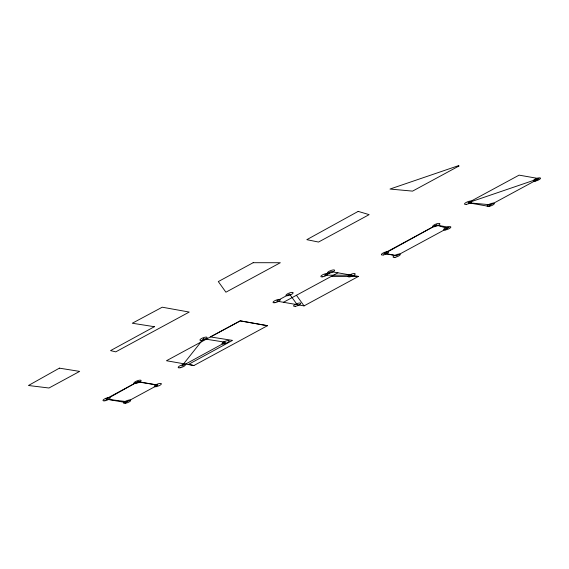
<?xml version="1.0" encoding="UTF-8"?>
<svg xmlns="http://www.w3.org/2000/svg" width="569" height="569" viewBox="0 0 569 569"><rect width="100%" height="100%" fill="white"/><g stroke="black" fill="none" stroke-linecap="round" stroke-linejoin="round"><path stroke-width="0.85" d="M283.49 302.281L337.915 272.807M157.784 385.092L125.607 402.518L105.763 399.04L137.947 381.614L157.784 385.092L137.527 381.842L106.588 399.182L127.107 401.7M193.887 365.54L267.558 325.646L240.132 320.845L166.461 360.739L193.887 365.54L188.688 364.302L232.515 340.397L210.43 336.926L240.388 320.888L267.373 325.745M297.182 304.685L289.571 294.066L276.619 301.079L304.052 305.887L358.477 276.413L331.051 271.605L324.43 275.197L351.614 275.211M396.65 255.737L449.14 227.316L436.323 225.068L383.833 253.497L396.65 255.737L384.95 253.354L436.323 225.068L447.277 228.325M331.293 276.399L358.477 276.413M490.713 204.804L468.123 202.735L519.092 175.138L539.049 178.63L488.081 206.234L468.123 202.735L536.816 179.285L537.044 179.719M296.435 295.268L304.052 305.887M203.51 338.79L181.767 366.166L225.587 342.261L203.51 338.79M59.389 368.15L28.45 385.498L48.977 388.008L79.646 371.401L59.389 368.15M358.186 211.383L306.819 239.67L318.519 242.053L369.139 214.641L358.186 211.383M154.377 326.706L110.55 350.611L115.749 351.855L189.235 312.061L162.25 307.203L132.293 323.235L154.377 326.706M253.155 262.707L218.304 281.584L225.914 292.196L280.339 262.722L253.155 262.707M458.906 166.027L412.575 191.12L389.985 189.05L458.685 165.6L458.906 166.027M349.963 276.811A3.848 1.088 -20.8 0 0 355.227 273.902A3.848 1.088 -20.8 0 0 349.651 274.919A3.848 1.088 -20.8 0 0 349.963 276.811M329.401 273.205A3.848 1.088 -20.8 0 0 334.664 270.296A3.848 1.088 -20.8 0 0 329.088 271.313A3.848 1.088 -20.8 0 0 329.401 273.205M322.779 276.79A3.848 1.088 -20.8 0 0 328.043 273.888A3.848 1.088 -20.8 0 0 322.459 274.905A3.848 1.088 -20.8 0 0 322.779 276.79M295.531 306.286A3.848 1.088 -20.8 0 0 300.802 303.377A3.848 1.088 -20.8 0 0 295.219 304.394A3.848 1.088 -20.8 0 0 295.531 306.286M287.921 295.667A3.848 1.088 -20.8 0 0 293.184 292.765A3.848 1.088 -20.8 0 0 287.608 293.775A3.848 1.088 -20.8 0 0 287.921 295.667M274.969 302.68A3.848 1.088 -20.8 0 0 280.24 299.771A3.848 1.088 -20.8 0 0 274.656 300.788A3.848 1.088 -20.8 0 0 274.969 302.68M201.86 340.383A3.848 1.088 -20.8 0 0 207.123 337.481A3.848 1.088 -20.8 0 0 201.54 338.498A3.848 1.088 -20.8 0 0 201.86 340.383M180.117 367.766A3.848 1.088 -20.8 0 0 185.38 364.857A3.848 1.088 -20.8 0 0 179.797 365.874A3.848 1.088 -20.8 0 0 180.117 367.766M223.937 343.861A3.848 1.088 -20.8 0 0 229.207 340.952A3.848 1.088 -20.8 0 0 223.624 341.969A3.848 1.088 -20.8 0 0 223.937 343.861M104.938 400.782A3.848 1.088 -20.8 0 0 110.201 397.873A3.848 1.088 -20.8 0 0 104.618 398.89A3.848 1.088 -20.8 0 0 104.938 400.782M135.877 383.442A3.848 1.088 -20.8 0 0 141.14 380.533A3.848 1.088 -20.8 0 0 135.557 381.55A3.848 1.088 -20.8 0 0 135.877 383.442M156.134 386.685A3.848 1.088 -20.8 0 0 161.397 383.783A3.848 1.088 -20.8 0 0 155.821 384.8A3.848 1.088 -20.8 0 0 156.134 386.685M125.457 403.3A3.848 1.088 -20.8 0 0 130.728 400.391A3.848 1.088 -20.8 0 0 125.144 401.408A3.848 1.088 -20.8 0 0 125.457 403.3M434.673 226.668A3.848 1.088 -20.8 0 0 439.937 223.766A3.848 1.088 -20.8 0 0 434.353 224.776A3.848 1.088 -20.8 0 0 434.673 226.668M445.627 229.926A3.848 1.088 -20.8 0 0 450.89 227.017A3.848 1.088 -20.8 0 0 445.307 228.034A3.848 1.088 -20.8 0 0 445.627 229.926M395 257.337A3.848 1.088 -20.8 0 0 400.27 254.435A3.848 1.088 -20.8 0 0 394.687 255.445A3.848 1.088 -20.8 0 0 395 257.337M383.3 254.955A3.848 1.088 -20.8 0 0 388.57 252.046A3.848 1.088 -20.8 0 0 382.987 253.063A3.848 1.088 -20.8 0 0 383.3 254.955M535.28 181.098A3.848 1.088 -20.8 0 0 540.543 178.197A3.848 1.088 -20.8 0 0 534.967 179.207A3.848 1.088 -20.8 0 0 535.28 181.098M489.063 206.405A3.848 1.088 -20.8 0 0 494.326 203.496A3.848 1.088 -20.8 0 0 488.75 204.513A3.848 1.088 -20.8 0 0 489.063 206.405M466.473 204.335A3.848 1.088 -20.8 0 0 471.737 201.426A3.848 1.088 -20.8 0 0 466.153 202.443A3.848 1.088 -20.8 0 0 466.473 204.335"/></g></svg>
